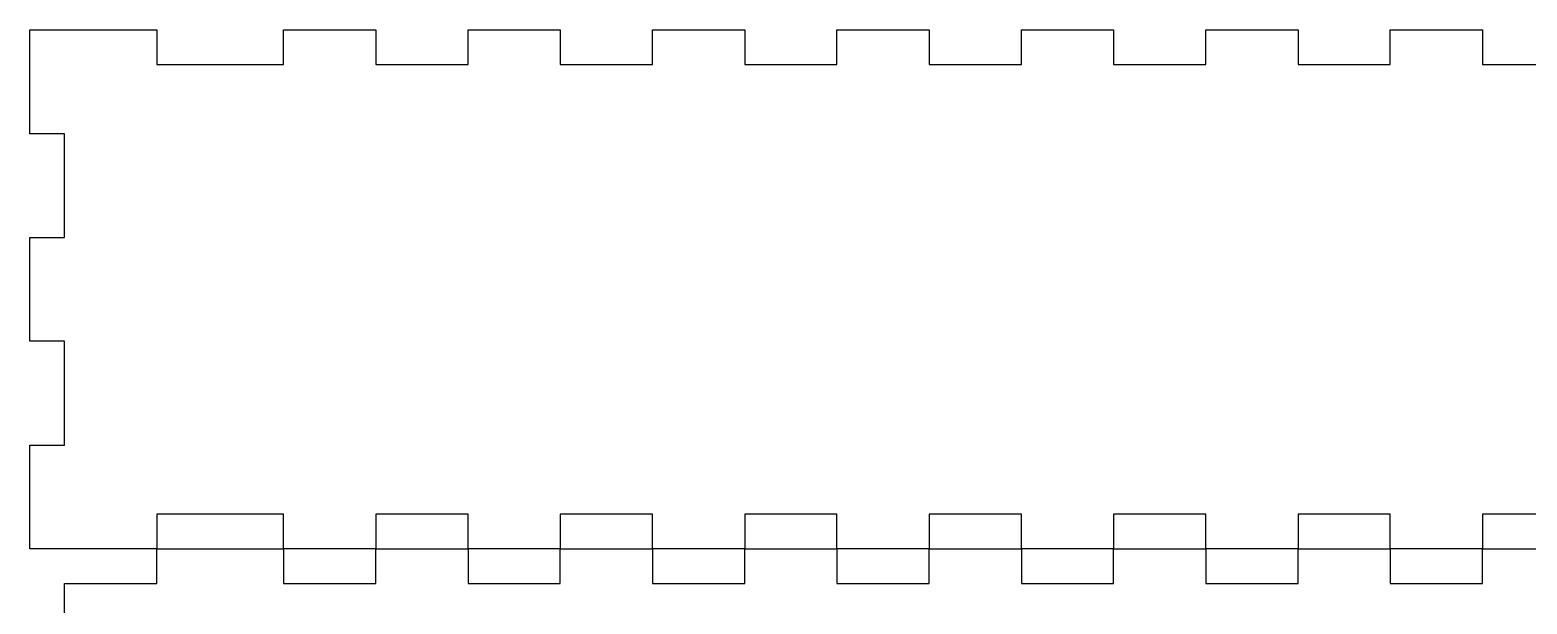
# Model space of a CAD drawing. Extents: x 0 to 436, y 10 to 151.
# Drawn here: x 0.1 to 121.9, y 104.5 to 151.2 of the extents above; entities that cross this region are included whole.
import ezdxf

# ---------------------------------------------------------------- set-up
doc = ezdxf.new("R2010")
doc.units = 0
doc.layers.add('Capa_1', color=7, linetype='CONTINUOUS')

msp = doc.modelspace()

# ---------------------------------------------------------------- linework, layer by layer
at = {"layer": 'Capa_1', "color": 7}
for points in [[(125.744166, 111.797516), (118.24416, 111.797516), (118.24416, 108.985014), (110.744153, 108.985014), (110.744153, 111.797516), (103.244147, 111.797516), (103.244147, 108.985014), (95.744141, 108.985014), (95.744141, 111.797516), (88.244135, 111.797516), (88.244135, 108.985014), (80.744129, 108.985014), (80.744129, 111.797516), (73.244123, 111.797516), (73.244123, 108.985014), (65.744116, 108.985014), (65.744116, 111.797516), (58.24411, 111.797516), (58.24411, 108.985014), (50.744104, 108.985014), (50.744104, 111.797516), (43.244098, 111.797516), (43.244098, 108.985014), (35.744092, 108.985014), (35.744092, 111.797516), (28.244086, 111.797516), (28.244086, 108.985014), (20.744079, 108.985014), (20.744079, 111.797516), (10.431571, 111.797516), (10.431571, 108.985014), (0.119063, 108.985014), (0.119063, 117.422521), (2.931565, 117.422521), (2.931565, 125.860028), (0.119063, 125.860028), (0.119063, 134.297535), (2.931565, 134.297535), (2.931565, 142.735042), (0.119063, 142.735042), (0.119063, 151.172549), (10.431571, 151.172549), (10.431571, 148.360046), (20.744079, 148.360046), (20.744079, 151.172549), (28.244086, 151.172549), (28.244086, 148.360046), (35.744092, 148.360046), (35.744092, 151.172549), (43.244098, 151.172549), (43.244098, 148.360046), (50.744104, 148.360046), (50.744104, 151.172549), (58.24411, 151.172549), (58.24411, 148.360046), (65.744116, 148.360046), (65.744116, 151.172549), (73.244123, 151.172549), (73.244123, 148.360046), (80.744129, 148.360046), (80.744129, 151.172549), (88.244135, 151.172549), (88.244135, 148.360046), (95.744141, 148.360046), (95.744141, 151.172549), (103.244147, 151.172549), (103.244147, 148.360046), (110.744153, 148.360046), (110.744153, 151.172549), (118.24416, 151.172549), (118.24416, 148.360046), (125.744166, 148.360046)], [(2.931565, 98.203742), (2.931565, 106.172498), (10.431571, 106.172498), (10.431571, 108.985001), (20.744079, 108.985001), (20.744079, 106.172498), (28.244086, 106.172498), (28.244086, 108.985001), (35.744092, 108.985001), (35.744092, 106.172498), (43.244098, 106.172498), (43.244098, 108.985001), (50.744104, 108.985001), (50.744104, 106.172498), (58.24411, 106.172498), (58.24411, 108.985001), (65.744116, 108.985001), (65.744116, 106.172498), (73.244123, 106.172498), (73.244123, 108.985001), (80.744129, 108.985001), (80.744129, 106.172498), (88.244135, 106.172498), (88.244135, 108.985001), (95.744141, 108.985001), (95.744141, 106.172498), (103.244147, 106.172498), (103.244147, 108.985001), (110.744153, 108.985001), (110.744153, 106.172498), (118.24416, 106.172498), (118.24416, 108.985001), (125.744166, 108.985001)]]:
    msp.add_lwpolyline(points, dxfattribs=at)

doc.saveas('drawing.dxf')
